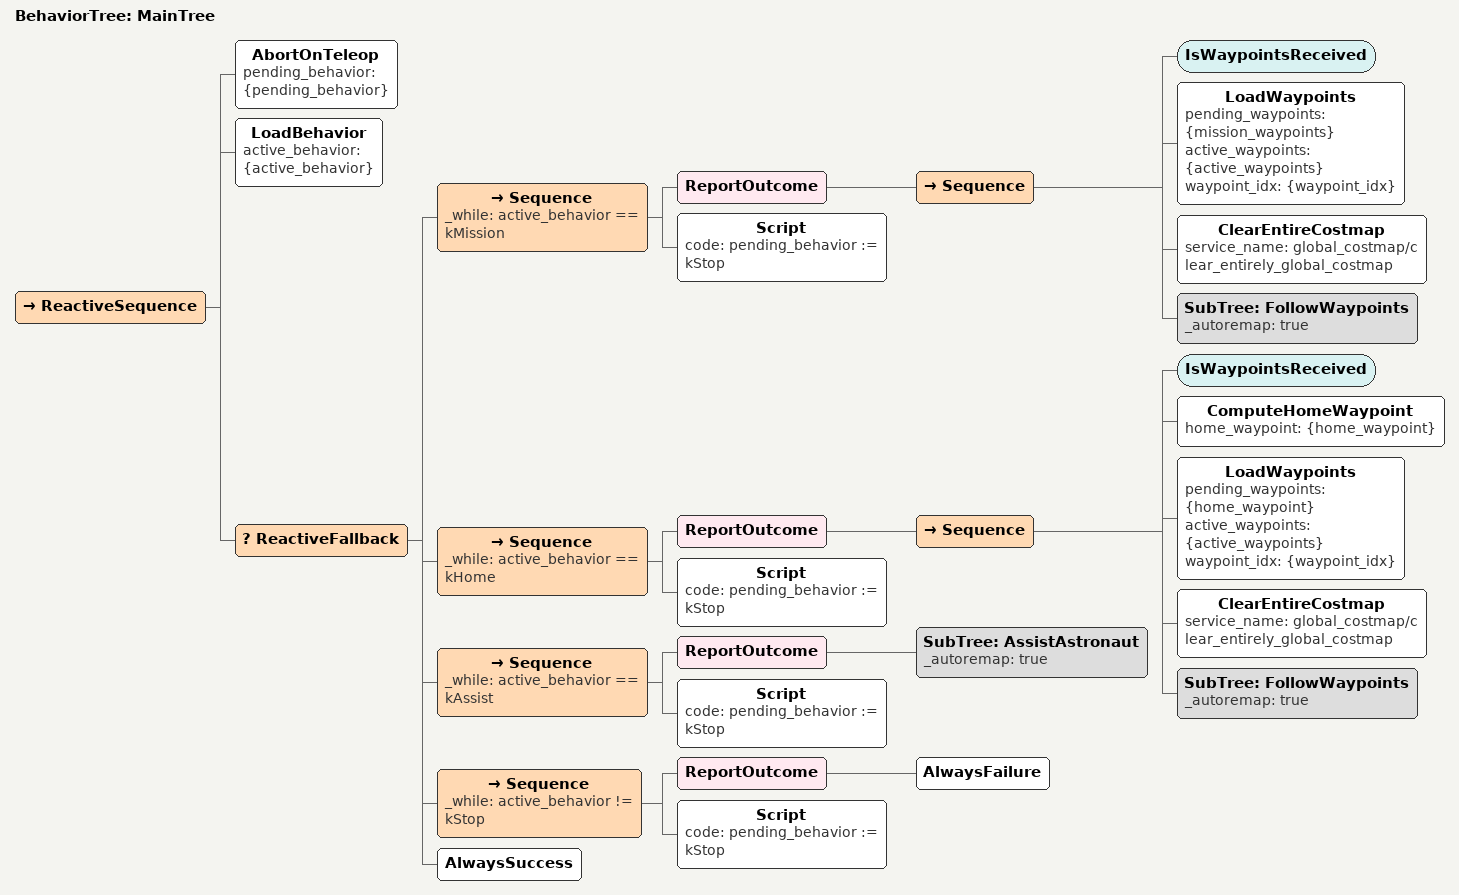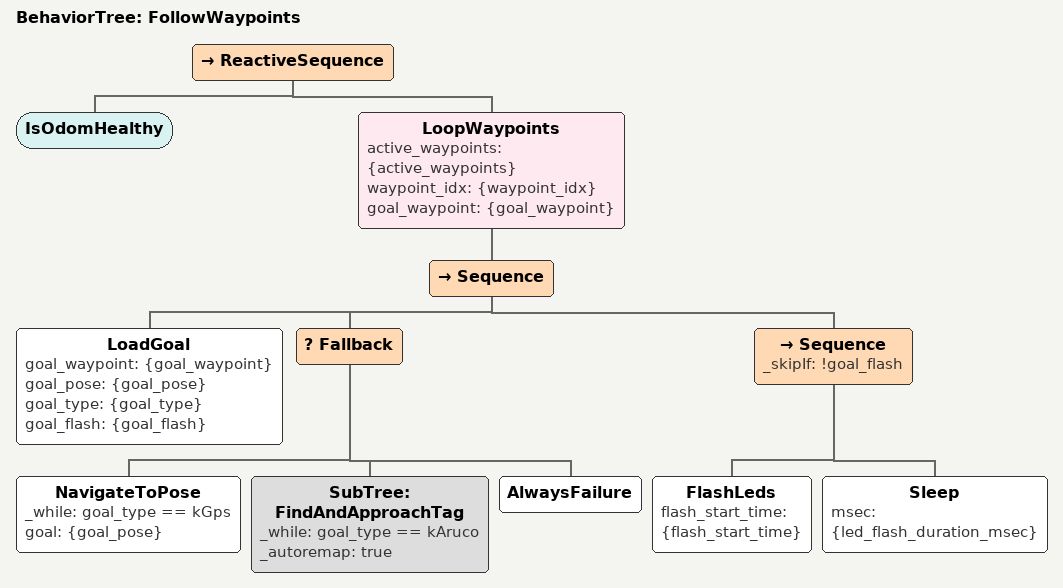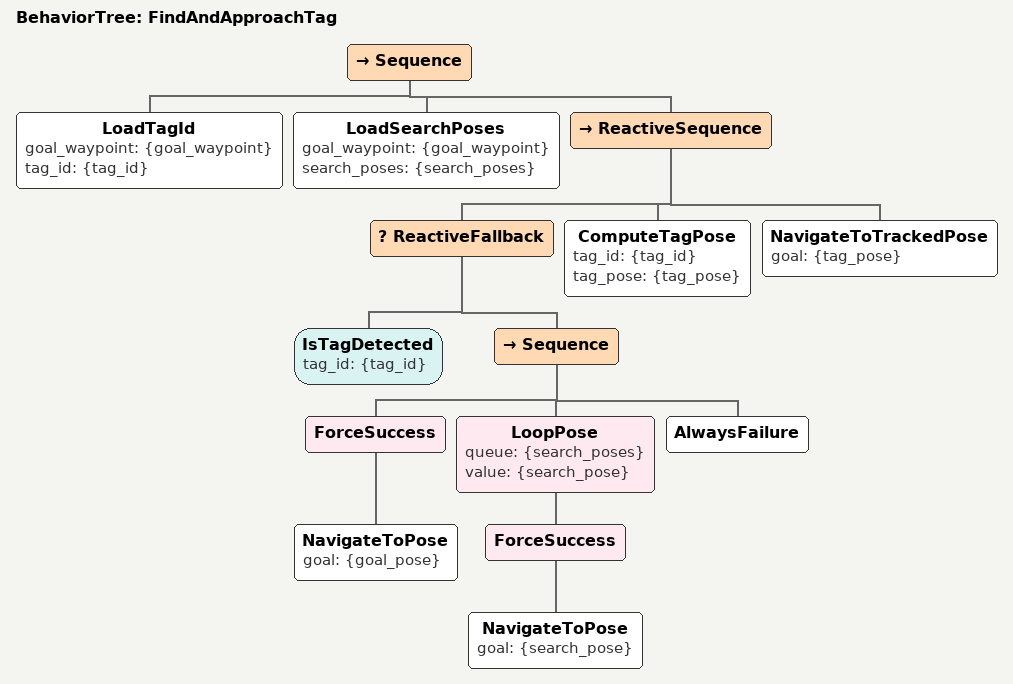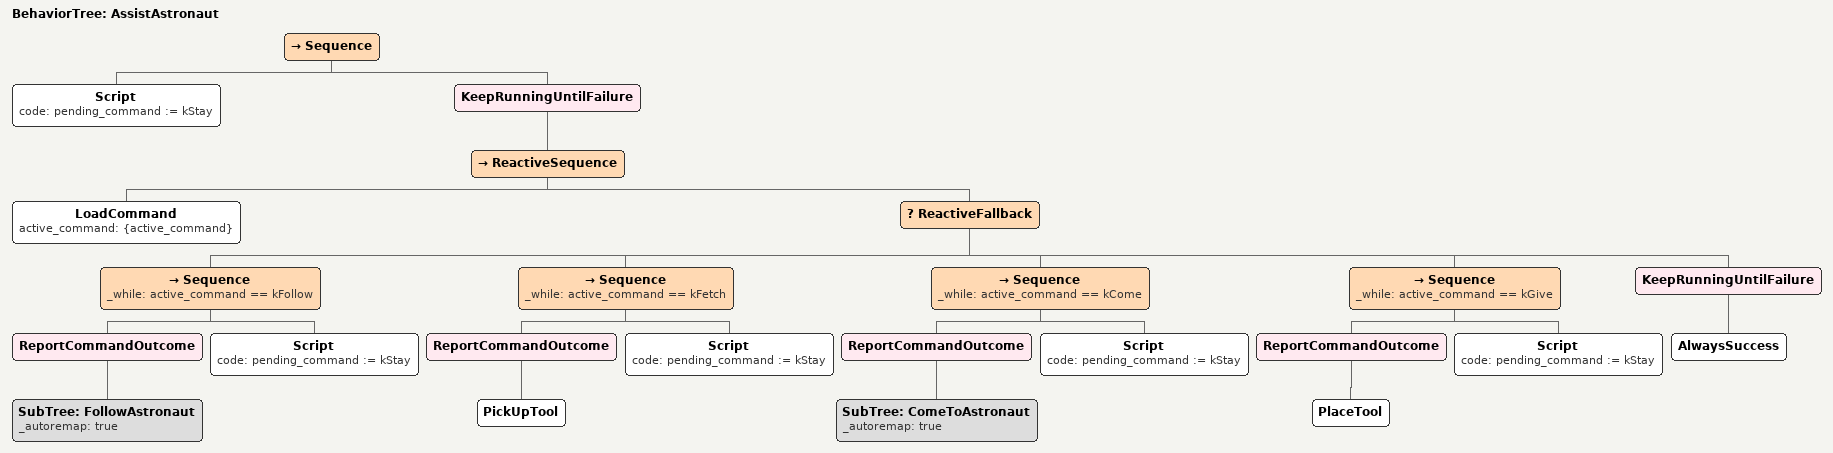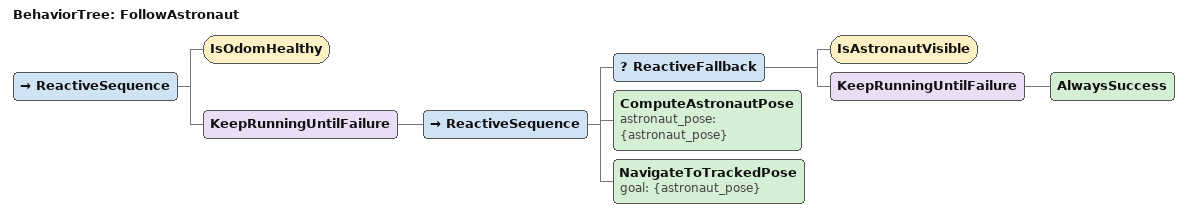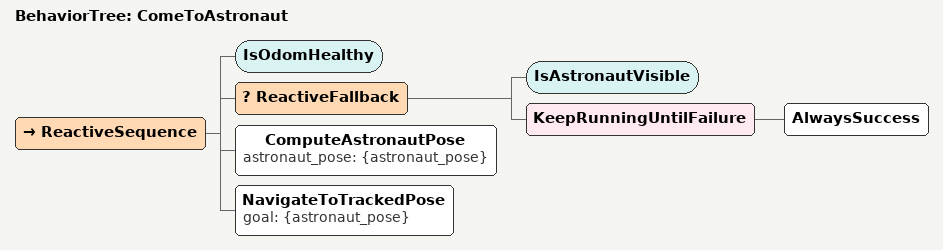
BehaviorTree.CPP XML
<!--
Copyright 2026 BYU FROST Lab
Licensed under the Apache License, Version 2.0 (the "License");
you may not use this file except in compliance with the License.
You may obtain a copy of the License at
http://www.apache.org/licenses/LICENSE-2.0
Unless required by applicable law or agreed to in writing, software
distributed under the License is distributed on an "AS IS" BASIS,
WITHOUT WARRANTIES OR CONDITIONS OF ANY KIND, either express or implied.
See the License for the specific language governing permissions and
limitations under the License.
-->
<?xml version="1.0" encoding="UTF-8"?>

<root BTCPP_format="4" main_tree_to_execute="MainTree">
  <BehaviorTree ID="MainTree">
    <ReactiveSequence>
      <AbortOnTeleop pending_behavior="{pending_behavior}"/>
      <LoadBehavior active_behavior="{active_behavior}"/>
      <ReactiveFallback>
        <Sequence _while="active_behavior == kMission">
          <ReportOutcome>
            <Sequence>
              <IsWaypointsReceived/>
              <LoadWaypoints pending_waypoints="{mission_waypoints}" active_waypoints="{active_waypoints}" waypoint_idx="{waypoint_idx}"/>
              <ClearEntireCostmap service_name="global_costmap/clear_entirely_global_costmap"/>
              <SubTree ID="FollowWaypoints" _autoremap="true"/>
            </Sequence>
          </ReportOutcome>
          <Script code="pending_behavior := kStop"/>
        </Sequence>
        <Sequence _while="active_behavior == kHome">
          <ReportOutcome>
            <Sequence>
              <IsWaypointsReceived/>
              <ComputeHomeWaypoint home_waypoint="{home_waypoint}"/>
              <LoadWaypoints pending_waypoints="{home_waypoint}" active_waypoints="{active_waypoints}" waypoint_idx="{waypoint_idx}"/>
              <ClearEntireCostmap service_name="global_costmap/clear_entirely_global_costmap"/>
              <SubTree ID="FollowWaypoints" _autoremap="true"/>
            </Sequence>
          </ReportOutcome>
          <Script code="pending_behavior := kStop"/>
        </Sequence>
        <Sequence _while="active_behavior == kAssist">
          <ReportOutcome>
            <SubTree ID="AssistAstronaut" _autoremap="true"/>
          </ReportOutcome>
          <Script code="pending_behavior := kStop"/>
        </Sequence>
        <Sequence _while="active_behavior != kStop">
          <ReportOutcome>
            <AlwaysFailure/>
          </ReportOutcome>
          <Script code="pending_behavior := kStop"/>
        </Sequence>
        <AlwaysSuccess/>
      </ReactiveFallback>
    </ReactiveSequence>
  </BehaviorTree>

  <BehaviorTree ID="FollowWaypoints">
    <ReactiveSequence>
      <IsOdomHealthy/>
      <LoopWaypoints active_waypoints="{active_waypoints}" waypoint_idx="{waypoint_idx}" goal_waypoint="{goal_waypoint}">
        <Sequence>
          <LoadGoal goal_waypoint="{goal_waypoint}" goal_pose="{goal_pose}" goal_type="{goal_type}" goal_flash="{goal_flash}"/>
          <Fallback>
            <NavigateToPose _while="goal_type == kGps" goal="{goal_pose}"/>
            <SubTree ID="FindAndApproachTag" _while="goal_type == kAruco" _autoremap="true"/>
            <AlwaysFailure/>
          </Fallback>
          <Sequence _skipIf="!goal_flash">
            <FlashLeds flash_start_time="{flash_start_time}"/>
            <Sleep msec="{led_flash_duration_msec}"/>
          </Sequence>
        </Sequence>
      </LoopWaypoints>
    </ReactiveSequence>
  </BehaviorTree>

  <BehaviorTree ID="FindAndApproachTag">
    <Sequence>
      <LoadTagId goal_waypoint="{goal_waypoint}" tag_id="{tag_id}"/>
      <LoadSearchPoses goal_waypoint="{goal_waypoint}" search_poses="{search_poses}"/>
      <ReactiveSequence>
        <ReactiveFallback>
          <IsTagDetected tag_id="{tag_id}"/>
          <Sequence>
            <ForceSuccess>
              <NavigateToPose goal="{goal_pose}"/>
            </ForceSuccess>
            <LoopPose queue="{search_poses}" value="{search_pose}">
              <ForceSuccess>
                <NavigateToPose goal="{search_pose}"/>
              </ForceSuccess>
            </LoopPose>
            <AlwaysFailure/>
          </Sequence>
        </ReactiveFallback>
        <ComputeTagPose tag_id="{tag_id}" tag_pose="{tag_pose}"/>
        <NavigateToTrackedPose goal="{tag_pose}"/>
      </ReactiveSequence>
    </Sequence>
  </BehaviorTree>

  <BehaviorTree ID="AssistAstronaut">
    <Sequence>
      <Script code="pending_command := kStay"/>
      <KeepRunningUntilFailure>
        <ReactiveSequence>
          <LoadCommand active_command="{active_command}"/>
          <ReactiveFallback>
            <Sequence _while="active_command == kFollow">
              <ReportCommandOutcome>
                <SubTree ID="FollowAstronaut" _autoremap="true"/>
              </ReportCommandOutcome>
              <Script code="pending_command := kStay"/>
            </Sequence>
            <Sequence _while="active_command == kFetch">
              <ReportCommandOutcome>
                <PickUpTool/>
              </ReportCommandOutcome>
              <Script code="pending_command := kStay"/>
            </Sequence>
            <Sequence _while="active_command == kCome">
              <ReportCommandOutcome>
                <SubTree ID="ComeToAstronaut" _autoremap="true"/>
              </ReportCommandOutcome>
              <Script code="pending_command := kStay"/>
            </Sequence>
            <Sequence _while="active_command == kGive">
              <ReportCommandOutcome>
                <PlaceTool/>
              </ReportCommandOutcome>
              <Script code="pending_command := kStay"/>
            </Sequence>
            <KeepRunningUntilFailure>
              <AlwaysSuccess/>
            </KeepRunningUntilFailure>
          </ReactiveFallback>
        </ReactiveSequence>
      </KeepRunningUntilFailure>
    </Sequence>
  </BehaviorTree>

  <BehaviorTree ID="FollowAstronaut">
    <ReactiveSequence>
      <IsOdomHealthy/>
      <KeepRunningUntilFailure>
        <ReactiveSequence>
          <ReactiveFallback>
            <IsAstronautVisible/>
            <KeepRunningUntilFailure>
              <AlwaysSuccess/>
            </KeepRunningUntilFailure>
          </ReactiveFallback>
          <ComputeAstronautPose astronaut_pose="{astronaut_pose}"/>
          <NavigateToTrackedPose goal="{astronaut_pose}"/>
        </ReactiveSequence>
      </KeepRunningUntilFailure>
    </ReactiveSequence>
  </BehaviorTree>

  <BehaviorTree ID="ComeToAstronaut">
    <ReactiveSequence>
      <IsOdomHealthy/>
      <ReactiveFallback>
        <IsAstronautVisible/>
        <KeepRunningUntilFailure>
          <AlwaysSuccess/>
        </KeepRunningUntilFailure>
      </ReactiveFallback>
      <ComputeAstronautPose astronaut_pose="{astronaut_pose}"/>
      <NavigateToTrackedPose goal="{astronaut_pose}"/>
    </ReactiveSequence>
  </BehaviorTree>

</root>
